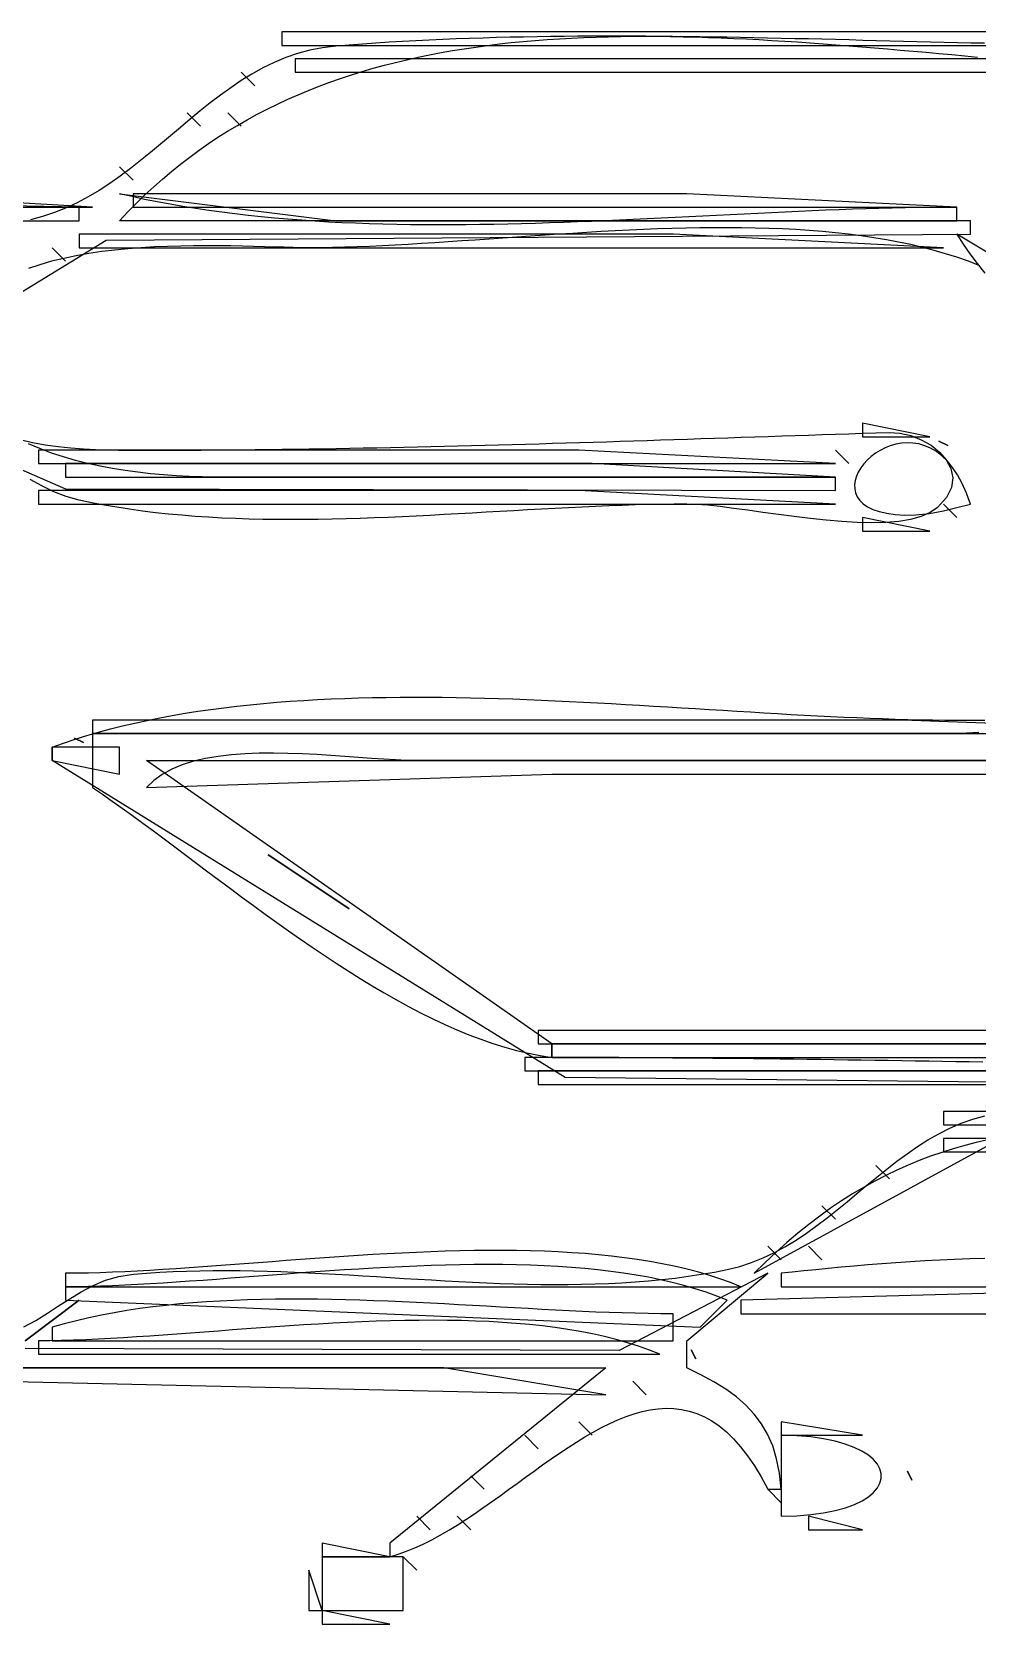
# Model space of a CAD drawing. Extents: x 0 to 1288, y 0 to 860.
# Drawn here: x 652.5 to 722.5, y 652 to 770 of the extents above; entities that cross this region are included whole.
import ezdxf

# ---------------------------------------------------------------- set-up
doc = ezdxf.new("R2010")
doc.units = 0
for name, color, linetype in [('C19', 19, 'CONTINUOUS'), ('C250', 250, 'CONTINUOUS'), ('C251', 251, 'CONTINUOUS'), ('C252', 252, 'CONTINUOUS'), ('C253', 253, 'CONTINUOUS'), ('C254', 254, 'CONTINUOUS'), ('C27', 27, 'CONTINUOUS'), ('C29', 29, 'CONTINUOUS'), ('C37', 37, 'CONTINUOUS'), ('C47', 47, 'CONTINUOUS'), ('C59', 59, 'CONTINUOUS'), ('C7', 7, 'CONTINUOUS')]:
    doc.layers.add(name, color=color, linetype=linetype)

msp = doc.modelspace()

# ---------------------------------------------------------------- linework, layer by layer
at = {"layer": 'C19'}
msp.add_lwpolyline([(722, 735), (721.7132, 735.8102), (721.3966, 736.5291), (721.0535, 737.1606), (720.6871, 737.7086), (720.3009, 738.1768), (719.898, 738.5691), (719.4817, 738.8895), (719.0555, 739.1418), (718.6224, 739.3298), (718.186, 739.4575), (717.7494, 739.5286), (717.316, 739.547), (716.889, 739.5167), (716.4718, 739.4414), (716.0676, 739.325), (715.6798, 739.1714), (715.3116, 738.9845), (714.9663, 738.768), (714.6474, 738.526), (714.3579, 738.2622), (714.1013, 737.9805), (713.8809, 737.6848), (713.6998, 737.3789), (713.5616, 737.0667), (713.4693, 736.7521), (713.4264, 736.4388), (713.4361, 736.1309), (713.5017, 735.8321), (713.6266, 735.5464), (713.814, 735.2775), (714.0672, 735.0293), (714.3896, 734.8058), (714.7843, 734.6107), (715.2548, 734.4479), (715.8043, 734.3214), (716.4361, 734.2348), (717.1535, 734.1923), (717.9599, 734.1975)], dxfattribs=at)
at = {"layer": 'C250'}
for points in [[(644, 746), (658, 754.567139), (722, 755), (722, 756), (659, 756), (659.6157, 756.6587), (660.2411, 757.2973), (660.876, 757.916), (661.5203, 758.5151), (662.1738, 759.0949), (662.8364, 759.6557), (663.508, 760.1977), (664.1883, 760.7213), (664.8774, 761.2266), (665.5749, 761.714), (666.2809, 762.1837), (666.9951, 762.6361), (667.7175, 763.0713), (668.4478, 763.4898), (669.1859, 763.8916), (669.9318, 764.2772), (670.6852, 764.6468), (671.446, 765.0006), (672.2141, 765.339), (672.9893, 765.6622), (673.7716, 765.9706), (674.5606, 766.2643), (675.3565, 766.5436), (676.1588, 766.8089), (676.9677, 767.0604), (677.7828, 767.2983), (678.6041, 767.523), (679.4314, 767.7348), (680.2645, 767.9338), (681.1035, 768.1204), (681.948, 768.2949), (682.798, 768.4575), (683.6533, 768.6085), (684.5137, 768.7482), (685.3793, 768.8769), (686.2497, 768.9948), (687.1249, 769.1022), (688.0047, 769.1994), (688.889, 769.2867), (689.7777, 769.3643), (690.6705, 769.4325), (691.5674, 769.4916), (692.4682, 769.5419), (693.3729, 769.5836), (694.2811, 769.617), (695.1929, 769.6424), (696.108, 769.6601), (697.0264, 769.6703), (697.9479, 769.6734), (698.8723, 769.6695), (699.7995, 769.659), (700.7293, 769.6422), (701.6617, 769.6193), (702.5965, 769.5906), (703.5336, 769.5563), (704.4727, 769.5168), (705.4138, 769.4724), (706.3568, 769.4232), (707.3014, 769.3696), (708.2476, 769.3119), (709.1952, 769.2503), (710.1441, 769.1851), (711.0941, 769.1166), (712.0451, 769.045), (712.9969, 768.9707), (713.9495, 768.8938), (714.9026, 768.8148), (715.8562, 768.7338), (716.81, 768.6512), (717.764, 768.5671), (718.718, 768.482), (719.6719, 768.396), (720.6256, 768.3094), (721.5788, 768.2226), (722.5315, 768.1357)], [(723.0546, 769.1496), (722.0536, 769.1718), (721.0521, 769.195), (720.0499, 769.2189), (719.0471, 769.2434), (718.0439, 769.2685), (717.0401, 769.2939), (716.0359, 769.3195), (715.0313, 769.3452), (714.0264, 769.3709), (713.0211, 769.3964), (712.0156, 769.4217), (711.0098, 769.4465), (710.0039, 769.4707), (708.9978, 769.4943), (707.9915, 769.517), (706.9853, 769.5388), (705.979, 769.5595), (704.9727, 769.5789), (703.9665, 769.5971), (702.9604, 769.6137), (701.9544, 769.6287), (700.9486, 769.642), (699.943, 769.6534), (698.9377, 769.6628), (697.9328, 769.67), (696.9281, 769.675), (695.9239, 769.6776), (694.9201, 769.6776), (693.9168, 769.675), (692.914, 769.6695), (691.9117, 769.6611), (690.9101, 769.6497), (689.9091, 769.635), (688.9088, 769.6171), (687.9092, 769.5956), (686.9104, 769.5706), (685.9124, 769.5419), (684.9153, 769.5093), (683.919, 769.4727), (682.9237, 769.4319), (681.9294, 769.387), (680.9361, 769.3376), (679.9438, 769.2838), (678.9527, 769.2252), (677.9627, 769.1619), (676.9739, 769.0937), (675.9863, 769.0205), (675, 768.9421), (674.0282, 768.8252), (673.0891, 768.6406), (672.1803, 768.3932), (671.2993, 768.0878), (670.4438, 767.7292), (669.6113, 767.3225), (668.7996, 766.8725), (668.0061, 766.384), (667.2285, 765.8621), (666.4645, 765.3114), (665.7115, 764.737), (664.9673, 764.1438), (664.2295, 763.5365), (663.4956, 762.9202), (662.7632, 762.2996), (662.0301, 761.6798), (661.2937, 761.0655), (660.5517, 760.4616), (659.8017, 759.8731), (659.0413, 759.3049), (658.2682, 758.7618), (657.4798, 758.2486), (656.674, 757.7704), (655.8481, 757.332), (655, 756.9383)], [(667, 764), (668, 763), (667, 764)], [(720, 735), (721, 734), (720, 735)], [(691, 695), (691, 694), (847, 694)], [(800, 695), (691, 695)], [(711, 683), (712, 682), (711, 683)], [(674, 658), (674, 657), (679, 657), (674, 658)]]:
    msp.add_lwpolyline(points, dxfattribs=at)
at = {"layer": 'C251'}
for points in [[(672, 768), (672, 767), (762, 767), (734, 768), (672, 768)], [(604, 758), (618, 756), (656, 756), (656, 757), (604, 758)], [(660, 758), (660, 757), (721, 757), (701, 758), (660, 758)], [(655, 756.9382), (654.166, 756.61), (653.2971, 756.3249), (652.396, 756.0805)], [(721, 755), (721.4645, 754.2683), (721.9646, 753.545), (722.4988, 752.8305), (723.066, 752.1252)], [(747, 739.388123), (721, 755)], [(651.6453, 739.7817), (652.5582, 739.5729), (653.4927, 739.4048), (654.4374, 739.2731), (655.381, 739.1733), (656.3121, 739.1011), (657.2194, 739.0521), (658.0914, 739.0217), (658.9168, 739.0058), (659.6843, 738.9997), (660.3825, 738.9993), (661, 739), (662.0032, 739.0003), (663.0064, 739.0021), (664.0096, 739.0053), (665.0127, 739.0099), (666.0158, 739.0158), (667.0187, 739.0231), (668.0217, 739.0316), (669.0245, 739.0414), (670.0273, 739.0525), (671.03, 739.0647), (672.0326, 739.078), (673.0351, 739.0925), (674.0375, 739.1081), (675.0398, 739.1247), (676.042, 739.1424), (677.0441, 739.161), (678.0461, 739.1806), (679.0479, 739.2012), (680.0496, 739.2226), (681.0512, 739.2449), (682.0527, 739.268), (683.054, 739.2919), (684.0551, 739.3166), (685.0561, 739.3421), (686.057, 739.3682), (687.0577, 739.395), (688.0582, 739.4224), (689.0585, 739.4504), (690.0587, 739.479), (691.0587, 739.5081), (692.0585, 739.5378), (693.0581, 739.5679), (694.0575, 739.5985), (695.0567, 739.6294), (696.0557, 739.6607), (697.0545, 739.6924), (698.0531, 739.7244), (699.0514, 739.7567), (700.0495, 739.7892), (701.0474, 739.8219), (702.0451, 739.8548), (703.0425, 739.8879), (704.0396, 739.9211), (705.0365, 739.9543), (706.0332, 739.9876), (707.0296, 740.0209), (708.0257, 740.0542), (709.0215, 740.0875), (710.0171, 740.1207), (711.0124, 740.1537), (712.0074, 740.1867), (713.0021, 740.2194), (713.9965, 740.2519), (714.9906, 740.2842), (715.9845, 740.3163), (716.7801, 740.2681), (717.5855, 740.0835), (718.3663, 739.7776), (719.0879, 739.3652), (719.7155, 738.8614), (720.2147, 738.2811), (720.5508, 737.6394), (720.6894, 736.9511), (720.5957, 736.2312), (720.2352, 735.4948), (719.5733, 734.7569), (719.0278, 734.3762), (718.3579, 734.0818), (717.5772, 733.8661), (716.6991, 733.7218), (715.7371, 733.6411), (714.7046, 733.6168), (713.6151, 733.6411), (712.4821, 733.7067), (711.3191, 733.8059), (710.1395, 733.9314), (708.9568, 734.0755), (707.7844, 734.2309), (706.6359, 734.3898), (705.5248, 734.545), (704.4643, 734.6887), (703.4682, 734.8136), (702.5498, 734.9121), (701.7225, 734.9767), (701, 735), (700.0602, 734.9959), (699.1113, 734.9843), (698.1535, 734.9656), (697.1874, 734.9404), (696.2133, 734.9093), (695.2319, 734.8727), (694.2434, 734.8314), (693.2484, 734.7859), (692.2473, 734.7367), (691.2406, 734.6844), (690.2287, 734.6295), (689.2121, 734.5727), (688.1913, 734.5145), (687.1667, 734.4555), (686.1387, 734.3962), (685.1078, 734.3371), (684.0745, 734.279), (683.0391, 734.2223), (682.0023, 734.1676), (680.9644, 734.1154), (679.9259, 734.0664), (678.8872, 734.0211), (677.8488, 733.98), (676.8112, 733.9438), (675.7747, 733.913), (674.74, 733.8882), (673.7073, 733.8698), (672.6772, 733.8586), (671.6502, 733.8551), (670.6266, 733.8597), (669.6069, 733.8732), (668.5917, 733.8961), (667.5812, 733.9288), (666.5761, 733.9721), (665.5768, 734.0265), (664.5836, 734.0924), (663.5972, 734.1706), (662.6178, 734.2615), (661.646, 734.3658), (660.6823, 734.484), (659.727, 734.6166), (658.7807, 734.7643), (657.8438, 734.9276), (656.9167, 735.107), (656, 735.3032), (655.045, 735.5698), (654.1276, 735.9225), (653.242, 736.3476), (652.3825, 736.8316)], [(653, 739), (653, 738), (712, 738), (693, 739), (653, 739)], [(719.666687, 739.666687), (720.333313, 739.333313), (719.666687, 739.666687)], [(653, 736), (653, 735), (712, 735), (693, 736), (653, 736)], [(722.6225, 718.0801), (721.7088, 718.0376), (720.8333, 718.0099), (720, 718), (657, 718)], [(657, 718), (657, 717), (657, 714), (657.7204, 713.508), (658.4534, 712.9964), (659.1985, 712.4668), (659.9552, 711.9206), (660.7231, 711.3593), (661.5017, 710.7845), (662.2905, 710.1977), (663.0891, 709.6004), (663.897, 708.9941), (664.7137, 708.3803), (665.5387, 707.7606), (666.3717, 707.1364), (667.2121, 706.5092), (668.0594, 705.8807), (668.9132, 705.2522), (669.7731, 704.6254), (670.6385, 704.0016), (671.509, 703.3826), (672.3841, 702.7696), (673.2633, 702.1643), (674.1463, 701.5682), (675.0324, 700.9828), (675.9213, 700.4096), (676.8125, 699.8501), (677.7055, 699.3059), (678.5999, 698.7784), (679.4951, 698.2691), (680.3907, 697.7797), (681.2863, 697.3115), (682.1813, 696.8661), (683.0754, 696.4451), (683.968, 696.0499), (684.8586, 695.682), (685.7469, 695.343), (686.6323, 695.0344), (687.5143, 694.7577), (688.3926, 694.5144), (689.2666, 694.3059), (690.1359, 694.134), (691, 694), (691, 695), (661, 716), (745, 716)], [(690, 696), (690, 695), (848, 695)], [(801, 696), (690, 696)], [(705, 676), (705, 675), (741, 675), (741, 677), (705, 676)], [(717.333313, 663.333313), (717.666687, 662.666687), (717.333313, 663.333313)], [(685, 663), (686, 662), (685, 663)], [(707, 662), (708, 661), (707, 662)]]:
    msp.add_lwpolyline(points, dxfattribs=at)
at = {"layer": 'C252'}
for points in [[(671, 770), (671, 769), (761, 769), (733, 770), (671, 770)], [(668, 767), (669, 766), (668, 767)], [(664, 764), (665, 763), (664, 764)], [(659, 758), (675, 756), (721, 756), (721, 757), (720.0519, 756.9972), (719.0979, 756.9893), (718.1382, 756.9765), (717.1729, 756.959), (716.2024, 756.9373), (715.2268, 756.9114), (714.2463, 756.8818), (713.2612, 756.8488), (712.2716, 756.8125), (711.2778, 756.7734), (710.28, 756.7317), (709.2783, 756.6878), (708.273, 756.6418), (707.2644, 756.5941), (706.2525, 756.5449), (705.2377, 756.4947), (704.2201, 756.4436), (703.2, 756.3919), (702.1776, 756.34), (701.153, 756.2881), (700.1265, 756.2366), (699.0983, 756.1857), (698.0686, 756.1356), (697.0376, 756.0868), (696.0056, 756.0395), (694.9727, 755.994), (693.9392, 755.9505), (692.9052, 755.9094), (691.871, 755.8709), (690.8368, 755.8354), (689.8028, 755.8032), (688.7692, 755.7745), (687.7362, 755.7496), (686.704, 755.7288), (685.6729, 755.7124), (684.6431, 755.7007), (683.6147, 755.694), (682.588, 755.6926), (681.5632, 755.6967), (680.5405, 755.7067), (679.5201, 755.7229), (678.5022, 755.7455), (677.4871, 755.7749), (676.4749, 755.8112), (675.4658, 755.8549), (674.4602, 755.9062), (673.4581, 755.9655), (672.4598, 756.0329), (671.4655, 756.1087), (670.4754, 756.1934), (669.4897, 756.2871), (668.5087, 756.3902), (667.5325, 756.503), (666.5614, 756.6256), (665.5956, 756.7586), (664.6352, 756.902), (663.6805, 757.0562), (662.7318, 757.2216), (661.7891, 757.3984), (660.8528, 757.5868), (659.923, 757.7872), (659, 758)], [(714, 734), (714, 733), (719, 733), (714, 734)], [(657, 719), (657, 718), (744, 718), (717, 719), (657, 719)], [(670, 709), (673, 707), (670, 709)], [(673, 707), (676, 705), (673, 707)], [(720, 688), (720, 687), (841, 687)], [(804, 688), (720, 688)], [(715, 686), (716, 685), (715, 686)], [(707, 680), (708, 679), (707, 680)], [(710, 680), (711, 679), (710, 680)], [(655, 677), (655, 676), (702, 674), (704, 676), (703.2291, 676.3071), (702.4354, 676.5918), (701.6196, 676.8547), (700.7828, 677.0966), (699.9258, 677.318), (699.0495, 677.5198), (698.1548, 677.7024), (697.2426, 677.8667), (696.3138, 678.0132), (695.3693, 678.1426), (694.41, 678.2557), (693.4367, 678.353), (692.4504, 678.4352), (691.452, 678.5031), (690.4424, 678.5572), (689.4224, 678.5983), (688.3931, 678.627), (687.3551, 678.644), (686.3096, 678.6499), (685.2573, 678.6454), (684.1991, 678.6313), (683.136, 678.6081), (682.0688, 678.5765), (680.9985, 678.5372), (679.926, 678.4908), (678.852, 678.4381), (677.7776, 678.3797), (676.7036, 678.3163), (675.631, 678.2484), (674.5606, 678.1769), (673.4933, 678.1024), (672.43, 678.0255), (671.3716, 677.9469), (670.319, 677.8673), (669.2732, 677.7874), (668.2349, 677.7077), (667.2052, 677.629), (666.1848, 677.552), (665.1748, 677.4773), (664.1759, 677.4056), (663.1891, 677.3376), (662.2153, 677.2738), (661.2554, 677.2151), (660.3103, 677.162), (659.3808, 677.1153), (658.4679, 677.0756), (657.5725, 677.0435), (656.6954, 677.0197), (655.8376, 677.005), (655, 677)], [(652, 673), (656, 676), (652, 673)], [(701.333313, 672.333313), (701.666687, 671.666687), (701.333313, 672.333313)], [(650, 671), (650, 670), (695, 669), (683, 671), (650, 671)], [(697, 670), (698, 669), (697, 670)], [(708, 666), (708, 660), (709.1403, 660.0314), (710.1853, 660.1145), (711.135, 660.2448), (711.9893, 660.4177), (712.7485, 660.6288), (713.4124, 660.8737), (713.9813, 661.1478), (714.455, 661.4468), (714.8336, 661.7661), (715.1172, 662.1014), (715.3059, 662.448), (715.3996, 662.8016), (715.3985, 663.1577), (715.3025, 663.5118), (715.1117, 663.8595), (714.8261, 664.1962), (714.4459, 664.5176), (713.971, 664.8192), (713.4015, 665.0965), (712.7374, 665.345), (711.9788, 665.5603), (711.1257, 665.7379), (710.1782, 665.8734), (709.1362, 665.9622), (708, 666)], [(681, 660), (682, 659), (681, 660)], [(684, 660), (685, 659), (684, 660)], [(710, 660), (710, 659), (714, 659), (710, 660)], [(674, 657), (674, 653), (680, 653), (680, 657), (674, 657)], [(680, 657), (681, 656), (680, 657)], [(674, 653), (674, 652), (679, 652), (674, 653)]]:
    msp.add_lwpolyline(points, dxfattribs=at)
at = {"layer": 'C253'}
for points in [[(659, 760), (660, 759), (659, 760)], [(714, 741), (714, 740), (719, 740), (714, 741)], [(712, 739), (713, 738), (712, 739)], [(717.9598, 734.1975), (718.9831, 734.2995), (719.9992, 734.4998), (721.0057, 734.7496), (722, 735)], [(725, 716), (681, 716), (680.2529, 716.0123), (679.4395, 716.0464), (678.5675, 716.0973), (677.6445, 716.1605), (676.6781, 716.2311), (675.676, 716.3045), (674.6457, 716.3759), (673.5949, 716.4406), (672.5313, 716.4939), (671.4623, 716.5311), (670.3958, 716.5474), (669.3392, 716.5381), (668.3002, 716.4986), (667.2864, 716.424), (666.3056, 716.3097), (665.3652, 716.1509), (664.4729, 715.9429), (663.6363, 715.681), (662.8631, 715.3605), (662.1609, 714.9766), (661.5373, 714.5247), (661, 714)], [(661, 714), (691, 715), (745, 715)], [(689, 694), (689, 693), (844, 693)], [(722.9176, 693.6414), (721.9168, 693.6593), (720.9162, 693.677), (719.9157, 693.6943), (718.9154, 693.7114), (717.9152, 693.7281), (716.9152, 693.7445), (715.9154, 693.7605), (714.9157, 693.7761), (713.9163, 693.7914), (712.917, 693.8062), (711.9179, 693.8206), (710.919, 693.8346), (709.9203, 693.8481), (708.9218, 693.8612), (707.9235, 693.8738), (706.9254, 693.8859), (705.9275, 693.8974), (704.9299, 693.9085), (703.9325, 693.919), (702.9352, 693.9289), (701.9383, 693.9382), (700.9415, 693.947), (699.945, 693.9551), (698.9487, 693.9626), (697.9527, 693.9695), (696.9569, 693.9757), (695.9613, 693.9813), (694.9661, 693.9861), (693.971, 693.9903), (692.9763, 693.9937), (691.9818, 693.9964), (690.9876, 693.9984), (689.9936, 693.9996), (689, 694)], [(723.2912, 687.8995), (722.4346, 687.6969), (721.5828, 687.4734), (720.7356, 687.2282), (719.8927, 686.9603), (719.0539, 686.6687), (718.2189, 686.3524), (717.3876, 686.0105), (716.5596, 685.6421), (715.7349, 685.2461), (714.913, 684.8217), (714.0939, 684.3679), (713.2772, 683.8836), (712.4628, 683.368), (711.6503, 682.8202), (710.8397, 682.239), (710.0305, 681.6236), (709.2227, 680.9731), (708.416, 680.2864), (707.6101, 679.5626), (706.8048, 678.8008), (706, 678), (724.039368, 687.866516)], [(723.0646, 679.1006), (721.9477, 679.0688), (720.8355, 679.0272), (719.7307, 678.9768), (718.6359, 678.9183), (717.5536, 678.8528), (716.4866, 678.781), (715.4374, 678.7039), (714.4087, 678.6223), (713.403, 678.5371), (712.4231, 678.4492), (711.4714, 678.3595), (710.5506, 678.2688), (709.6634, 678.1781), (708.8123, 678.0882), (708, 678)], [(708, 678), (708, 677), (741, 677)], [(653, 673), (653, 672), (699, 672), (698.2257, 672.3076), (697.4276, 672.5915), (696.6068, 672.8524), (695.7642, 673.0911), (694.9008, 673.3083), (694.0176, 673.5047), (693.1155, 673.6812), (692.1957, 673.8384), (691.259, 673.9772), (690.3064, 674.0983), (689.3391, 674.2023), (688.3578, 674.2902), (687.3638, 674.3626), (686.3578, 674.4203), (685.341, 674.464), (684.3143, 674.4945), (683.2787, 674.5126), (682.2352, 674.519), (681.1848, 674.5144), (680.1285, 674.4997), (679.0673, 674.4755), (678.0021, 674.4426), (676.934, 674.4018), (675.864, 674.3538), (674.793, 674.2994), (673.7221, 674.2393), (672.6522, 674.1742), (671.5843, 674.105), (670.5194, 674.0324), (669.4586, 673.9572), (668.4027, 673.88), (667.3529, 673.8017), (666.31, 673.7229), (665.2752, 673.6445), (664.2493, 673.5673), (663.2334, 673.4918), (662.2284, 673.419), (661.2354, 673.3496), (660.2553, 673.2842), (659.2892, 673.2237), (658.338, 673.1689), (657.4027, 673.1204), (656.4844, 673.079), (655.5839, 673.0456), (654.7024, 673.0207), (653.8407, 673.0053), (653, 673)], [(693, 667), (694, 666), (693, 667)]]:
    msp.add_lwpolyline(points, dxfattribs=at)
at = {"layer": 'C254'}
for points in [[(605, 758), (605, 757), (657, 757), (640, 758), (605, 758)], [(690, 693), (690, 692), (793, 692)], [(798, 693), (690, 693)], [(720, 690), (720, 689), (841, 689)], [(804, 690), (720, 690)], [(654, 674), (654, 673), (700, 673), (700, 675), (699.0696, 675.0041), (698.1282, 675.0162), (697.1765, 675.0357), (696.2149, 675.0618), (695.2439, 675.094), (694.2642, 675.1317), (693.2762, 675.1742), (692.2804, 675.2209), (691.2775, 675.2713), (690.2679, 675.3246), (689.2521, 675.3802), (688.2308, 675.4376), (687.2044, 675.4962), (686.1735, 675.5552), (685.1386, 675.6141), (684.1003, 675.6723), (683.0591, 675.7291), (682.0154, 675.7839), (680.9699, 675.8362), (679.9232, 675.8852), (678.8756, 675.9304), (677.8278, 675.9711), (676.7803, 676.0068), (675.7336, 676.0367), (674.6883, 676.0604), (673.6449, 676.0771), (672.6039, 676.0862), (671.5659, 676.0872), (670.5314, 676.0794), (669.5009, 676.0621), (668.4751, 676.0348), (667.4543, 675.9969), (666.4392, 675.9477), (665.4302, 675.8866), (664.428, 675.813), (663.433, 675.7262), (662.4459, 675.6257), (661.467, 675.5108), (660.497, 675.381), (659.5364, 675.2355), (658.5857, 675.0737), (657.6455, 674.8952), (656.7163, 674.6991), (655.7986, 674.485), (654.893, 674.2521), (654, 674)], [(673, 656), (673, 653), (674, 653), (673, 656)]]:
    msp.add_lwpolyline(points, dxfattribs=at)
at = {"layer": 'C27'}
for points in [[(656, 755), (656, 754), (720, 754), (700, 755), (656, 755)], [(655.666687, 717.666687), (656.333313, 717.333313), (655.666687, 717.666687)], [(708, 667), (708, 666), (714, 666), (708, 667)]]:
    msp.add_lwpolyline(points, dxfattribs=at)
at = {"layer": 'C29'}
for points in [[(627, 671), (695, 671), (679, 658), (679, 657), (679.6182, 657.1801), (680.239, 657.3982), (680.8621, 657.6513), (681.4873, 657.9369), (682.1143, 658.252), (682.7429, 658.5941), (683.373, 658.9603), (684.0041, 659.3479), (684.6361, 659.7542), (685.2688, 660.1765), (685.902, 660.612), (686.5353, 661.058), (687.1686, 661.5117), (687.8016, 661.9704), (688.4341, 662.4313), (689.0659, 662.8918), (689.6967, 663.3491), (690.3262, 663.8004), (690.9544, 664.2431), (691.5808, 664.6743), (692.2053, 665.0914), (692.8277, 665.4916), (693.4477, 665.8721), (694.065, 666.2303), (694.6795, 666.5634), (695.2909, 666.8686), (695.899, 667.1433), (696.5035, 667.3846), (697.1043, 667.5899), (697.7009, 667.7564), (698.2934, 667.8814), (698.8813, 667.9621), (699.4645, 667.9958), (700.0427, 667.9798), (700.6157, 667.9113), (701.1832, 667.7876), (701.7451, 667.6059), (702.3011, 667.3636), (702.8509, 667.0578), (703.3943, 666.6859), (703.9311, 666.245), (704.4611, 665.7326), (704.984, 665.1457), (705.4995, 664.4818), (706.0076, 663.738), (706.5078, 662.9116), (707, 662), (708, 662), (707.8654, 663.1785), (707.6521, 664.2423), (707.3592, 665.2024), (706.9859, 666.0698), (706.5313, 666.8556), (705.9945, 667.5708), (705.3746, 668.2266), (704.6709, 668.8339), (703.8825, 669.4038), (703.0084, 669.9474), (702.0478, 670.4758), (701, 671), (701, 673), (707, 678), (695.996155, 672.277771), (652, 672.428955)], [(689, 666), (690, 665), (689, 666)]]:
    msp.add_lwpolyline(points, dxfattribs=at)
at = {"layer": 'C37'}
for points in [[(642, 741.783936), (655, 736.133484), (712, 736), (712, 737), (667, 737), (666.0538, 737.0057), (665.1038, 737.024), (664.1515, 737.0564), (663.1984, 737.1044), (662.246, 737.1697), (661.2957, 737.2537), (660.3492, 737.358), (659.4079, 737.4842), (658.4734, 737.6339), (657.547, 737.8085), (656.6304, 738.0097), (655.7251, 738.239), (654.8325, 738.498), (653.9542, 738.7882), (653.0916, 739.1111), (652.2463, 739.4684)], [(655, 678), (655, 677), (705, 677), (704.2302, 677.3069), (703.4378, 677.5918), (702.6236, 677.8554), (701.7887, 678.0983), (700.9337, 678.3211), (700.0596, 678.5244), (699.1672, 678.709), (698.2575, 678.8754), (697.3312, 679.0244), (696.3893, 679.1564), (695.4326, 679.2723), (694.4619, 679.3726), (693.4783, 679.458), (692.4824, 679.5291), (691.4752, 679.5865), (690.4576, 679.631), (689.4304, 679.6631), (688.3944, 679.6835), (687.3507, 679.6928), (686.2999, 679.6917), (685.2431, 679.6809), (684.181, 679.6609), (683.1145, 679.6324), (682.0445, 679.596), (680.9719, 679.5525), (679.8975, 679.5024), (678.8222, 679.4464), (677.7468, 679.3851), (676.6723, 679.3192), (675.5995, 679.2492), (674.5293, 679.176), (673.4625, 679.1), (672.4, 679.022), (671.3427, 678.9426), (670.2914, 678.8624), (669.247, 678.7821), (668.2104, 678.7023), (667.1824, 678.6237), (666.1639, 678.5469), (665.1559, 678.4725), (664.159, 678.4012), (663.1743, 678.3337), (662.2025, 678.2705), (661.2446, 678.2123), (660.3015, 678.1598), (659.3739, 678.1137), (658.4627, 678.0744), (657.5689, 678.0428), (656.6932, 678.0194), (655.8366, 678.0049), (655, 678)]]:
    msp.add_lwpolyline(points, dxfattribs=at)
at = {"layer": 'C47'}
msp.add_lwpolyline([(654, 717), (654, 716), (659, 715), (659, 717), (654, 717)], dxfattribs=at)
at = {"layer": 'C59'}
msp.add_lwpolyline([(655, 738), (655, 737), (712, 737), (694, 738), (655, 738)], dxfattribs=at)
at = {"layer": 'C7'}
for points in [[(722.6963, 752.6606), (721.8534, 752.995), (721, 753.2978), (720.1695, 753.5615), (719.3223, 753.8052), (718.4588, 754.0296), (717.5799, 754.2351), (716.6862, 754.4226), (715.7784, 754.5924), (714.8571, 754.7454), (713.923, 754.882), (712.9769, 755.003), (712.0193, 755.1088), (711.051, 755.2002), (710.0727, 755.2777), (709.0849, 755.342), (708.0885, 755.3936), (707.084, 755.4332), (706.0722, 755.4613), (705.0537, 755.4787), (704.0293, 755.4859), (702.9995, 755.4835), (701.9651, 755.4722), (700.9267, 755.4525), (699.885, 755.425), (698.8408, 755.3905), (697.7946, 755.3494), (696.7472, 755.3025), (695.6992, 755.2502), (694.6514, 755.1933), (693.6043, 755.1323), (692.5587, 755.0679), (691.5153, 755.0007), (690.4747, 754.9312), (689.4375, 754.8601), (688.4046, 754.788), (687.3765, 754.7156), (686.354, 754.6434), (685.3377, 754.572), (684.3283, 754.5021), (683.3264, 754.4342), (682.3328, 754.3691), (681.3482, 754.3072), (680.3731, 754.2493), (679.4083, 754.1958), (678.4545, 754.1476), (677.5124, 754.105), (676.5825, 754.0688), (675.6657, 754.0396), (674.7625, 754.018), (673.8737, 754.0046), (673, 754), (672.4493, 754.0041), (671.8416, 754.0153), (671.1808, 754.0319), (670.4712, 754.0519), (669.7167, 754.0738), (668.9213, 754.0956), (668.0893, 754.1157), (667.2245, 754.1322), (666.3312, 754.1433), (665.4133, 754.1473), (664.4749, 754.1425), (663.5201, 754.127), (662.553, 754.099), (661.5776, 754.0568), (660.598, 753.9986), (659.6182, 753.9227), (658.6423, 753.8272), (657.6744, 753.7104), (656.7186, 753.5705), (655.7789, 753.4057), (654.8593, 753.2143), (653.964, 752.9945), (653.0969, 752.7444), (652.2623, 752.4624)], [(654, 754), (655, 753), (654, 754)], [(739, 692), (692, 692.51001), (654, 716), (654, 717), (654.8435, 717.2977), (655.6981, 717.5803), (656.5637, 717.8483), (657.4398, 718.1018), (658.3261, 718.3413), (659.2224, 718.567), (660.1283, 718.7792), (661.0434, 718.9783), (661.9676, 719.1646), (662.9003, 719.3384), (663.8415, 719.5001), (664.7906, 719.6499), (665.7475, 719.7881), (666.7117, 719.9152), (667.683, 720.0314), (668.6611, 720.137), (669.6457, 720.2323), (670.6363, 720.3178), (671.6328, 720.3936), (672.6348, 720.4601), (673.6419, 720.5177), (674.6539, 720.5666), (675.6705, 720.6072), (676.6913, 720.6398), (677.716, 720.6646), (678.7443, 720.6822), (679.7759, 720.6926), (680.8105, 720.6964), (681.8477, 720.6937), (682.8873, 720.6849), (683.9289, 720.6704), (684.9721, 720.6504), (686.0168, 720.6253), (687.0626, 720.5954), (688.1091, 720.561), (689.156, 720.5224), (690.2031, 720.48), (691.2499, 720.434), (692.2963, 720.3848), (693.3418, 720.3328), (694.3863, 720.2781), (695.4292, 720.2213), (696.4704, 720.1624), (697.5095, 720.102), (698.5462, 720.0403), (699.5801, 719.9776), (700.6111, 719.9142), (701.6386, 719.8506), (702.6626, 719.7869), (703.6825, 719.7235), (704.6981, 719.6607), (705.7092, 719.5989), (706.7152, 719.5384), (707.7161, 719.4794), (708.7114, 719.4224), (709.7008, 719.3676), (710.684, 719.3153), (711.6607, 719.2659), (712.6305, 719.2197), (713.5932, 719.177), (714.5485, 719.1381), (715.496, 719.1034), (716.4354, 719.0731), (717.3664, 719.0476), (718.2886, 719.0272), (719.2019, 719.0123), (720.1057, 719.0031), (721, 719), (722.0451, 718.9984), (723.0779, 718.9946)], [(651.9161, 674.0377), (652.7984, 674.5137), (653.6469, 675.035), (654.4782, 675.5776), (655.3083, 676.1176), (656.1538, 676.6311), (657.0308, 677.0941), (657.9557, 677.4828), (658.9449, 677.7731), (660.0146, 677.9413), (660.9898, 678.0199), (661.9692, 678.0837), (662.9525, 678.1333), (663.9396, 678.1698), (664.9301, 678.1937), (665.9238, 678.2061), (666.9206, 678.2078), (667.9203, 678.1995), (668.9226, 678.182), (669.9273, 678.1563), (670.9342, 678.1232), (671.9431, 678.0834), (672.9538, 678.0379), (673.966, 677.9873), (674.9796, 677.9327), (675.9943, 677.8747), (677.01, 677.8143), (678.0263, 677.7522), (679.0432, 677.6894), (680.0603, 677.6265), (681.0775, 677.5645), (682.0945, 677.5041), (683.1112, 677.4463), (684.1273, 677.3917), (685.1426, 677.3414), (686.1569, 677.296), (687.17, 677.2565), (688.1817, 677.2236), (689.1917, 677.1982), (690.1999, 677.1811), (691.206, 677.1731), (692.2098, 677.1751), (693.2112, 677.1879), (694.2098, 677.2123), (695.2055, 677.2492), (696.198, 677.2994), (697.1873, 677.3636), (698.1729, 677.4429), (699.1548, 677.5379), (700.1326, 677.6495), (701.1063, 677.7785), (702.0756, 677.9258), (703.0402, 678.0922), (704, 678.2785), (704.9152, 678.5032), (705.8008, 678.7915), (706.6595, 679.1376), (707.4937, 679.5358), (708.3062, 679.9803), (709.0995, 680.4657), (709.8762, 680.986), (710.639, 681.5357), (711.3905, 682.109), (712.1332, 682.7003), (712.8698, 683.3038), (713.6028, 683.9139), (714.335, 684.5249), (715.0689, 685.1311), (715.807, 685.7267), (716.5521, 686.3061), (717.3067, 686.8637), (718.0735, 687.3936), (718.855, 687.8903), (719.6539, 688.348), (720.4727, 688.761), (721.3142, 689.1237), (722.1808, 689.4303), (723.0751, 689.6751)]]:
    msp.add_lwpolyline(points, dxfattribs=at)

doc.saveas('drawing.dxf')
